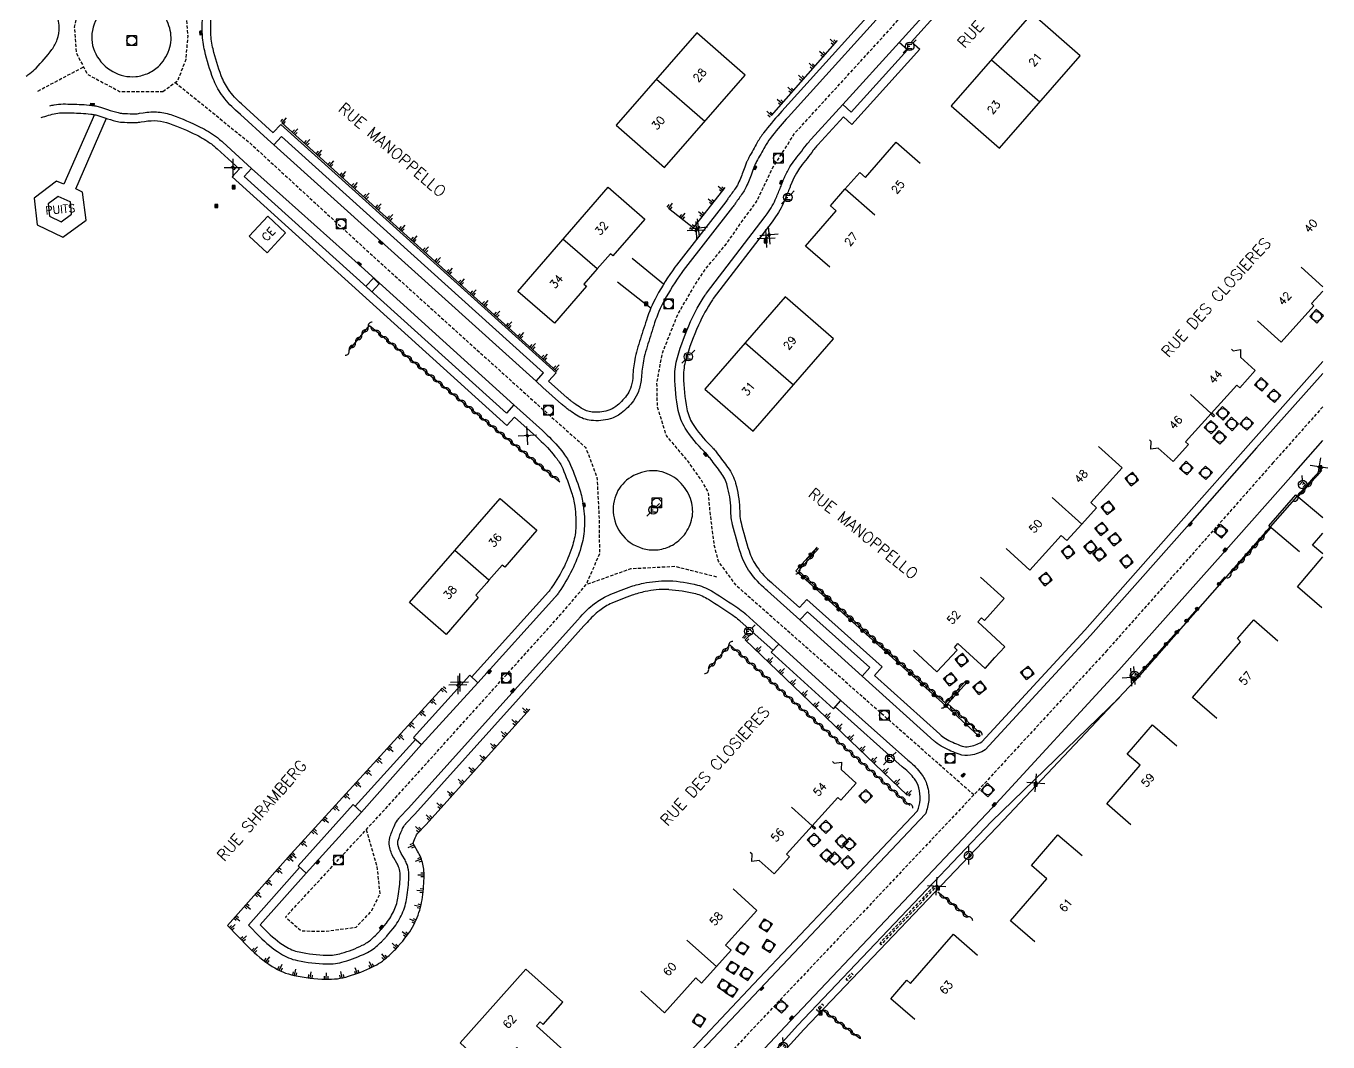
# Model space of a CAD drawing. Header units: millimetres. Extents: x 153000 to 154001, y 120000 to 121000.
# Drawn here: x 153797.5 to 154000.8, y 120152.9 to 120311.5 of the extents above; entities that cross this region are included whole.
import ezdxf
from ezdxf.enums import TextEntityAlignment as Align

# ---------------------------------------------------------------- set-up
doc = ezdxf.new("R2010")
doc.units = ezdxf.units.MM
doc.linetypes.add('DASHED', pattern=[0.75, 0.5, -0.25])
doc.layers.get('0').update_dxf_attribs({"linetype": 'CONTINUOUS'})
for name, color, linetype in [('W0001', 6, 'DASHED'), ('W0008', 7, 'CONTINUOUS'), ('W0017', 7, 'CONTINUOUS'), ('W0100', 7, 'CONTINUOUS'), ('W0112', 1, 'DASHED'), ('W0211', 2, 'CONTINUOUS'), ('W0310', 3, 'CONTINUOUS'), ('W0322', 7, 'CONTINUOUS'), ('W0330', 7, 'CONTINUOUS'), ('W0334', 7, 'CONTINUOUS'), ('W0400', 7, 'CONTINUOUS'), ('W0420', 7, 'CONTINUOUS'), ('W0471', 7, 'CONTINUOUS'), ('W0984', 7, 'CONTINUOUS'), ('W0989', 7, 'CONTINUOUS'), ('W0991', 7, 'CONTINUOUS'), ('W1102', 7, 'CONTINUOUS')]:
    doc.layers.add(name, color=color, linetype=linetype)
doc.styles.get("Standard").update_dxf_attribs({"font": 'romans.shx', "width": 0.85})

# ---------------------------------------------------------------- blocks, each defined once
blk = doc.blocks.new('T420')
for p, q in [((0.75, 0.75), (-0.75, 0.75)), ((-0.75, 0.75), (-0.75, -0.75)), ((0.75, 0.75), (0.75, -0.75)), ((0.75, -0.75), (-0.75, -0.75))]:
    blk.add_line(p, q)
blk.add_ellipse((0, 0), major_axis=(-0.53, 0.53), ratio=1, start_param=3.926991, end_param=10.210176)
blk = doc.blocks.new('t330o')
at = {"color": 0, "linetype": 'Continuous'}
for p, q in [((0.25, -0.25), (-0.25, 0.25)), ((-0.25, -0.25), (0.25, 0.25)), ((-0.25, 0.25), (-0.25, -0.25)), ((0.25, 0.25), (-0.25, 0.25)), ((0.25, -0.25), (0.25, 0.25)), ((-0.25, -0.25), (0.25, -0.25)), ((-0.25, -0.25), (-0.25, -0.25))]:
    blk.add_line(p, q, dxfattribs=at)
blk = doc.blocks.new('T400')
for p, q in [((-0.15, 0.3), (0.15, 0.3)), ((-0.15, -0.25), (-0.15, 0.3)), ((-0.15, 0.15), (0.15, 0.15)), ((-0.15, 0), (0.15, 0)), ((0.15, 0.3), (0.15, -0.25)), ((-0.15, -0.15), (0.15, -0.15)), ((-0.15, -0.25), (-0.15, -0.3)), ((-0.15, -0.3), (0.15, -0.3)), ((0.15, -0.3), (0.15, -0.25))]:
    blk.add_line(p, q)
blk = doc.blocks.new('t991o')
at = {"color": 0, "linetype": 'Continuous'}
for p, q in [((-1, 1), (1, -1)), ((-1, -1), (1, 1))]:
    blk.add_line(p, q, dxfattribs=at)
blk = doc.blocks.new('t211o')
at = {"color": 0, "linetype": 'Continuous'}
for p, q in [((-0.29, 0.5), (-0.29, 0)), ((0, 1), (0, 0)), ((0.29, 0.5), (0.29, 0))]:
    blk.add_line(p, q, dxfattribs=at)
blk = doc.blocks.new('t310o')
at = {"color": 0, "linetype": 'Continuous'}
for centre, start, end in [((-0.5, 0.38), 216.8699, 323.1304), ((0.5, -0.37), 36.8699, 143.1303)]:
    blk.add_arc(centre, 0.625, start, end, dxfattribs=at)
blk = doc.blocks.new('t322o')
at = {"color": 0, "linetype": 'Continuous'}
for radius in [0.25, 0.15]:
    blk.add_circle((0, 0), radius, dxfattribs=at)
blk = doc.blocks.new('T471')
for p, q in [((-0.333334, 0.333334), (-0.333334, -0.333334)), ((-0.333334, 0.333334), (0.333334, 0.333334)), ((-0.333334, 0), (0, 0)), ((0.500001, 0.500001), (1.000002, 1.000002)), ((-0.500001, -0.500001), (-1.000002, -1.000002)), ((-0.333334, -0.333334), (0.333334, -0.333334))]:
    blk.add_line(p, q)
blk.add_ellipse((0, 0), major_axis=(0.471405, 0.471405), ratio=1, start_param=5.4977871438, end_param=11.780972451)

msp = doc.modelspace()

# ---------------------------------------------------------------- linework, layer by layer
at = {"layer": 'W0001', "flags": 128}
for points in [[(153945.5, 120191.42), (153908.5, 120224), (153905.61, 120227.9), (153904.96, 120230.42), (153904.3, 120235.72), (153904.06, 120238.65), (153902.9, 120240.64), (153900.92, 120243.44), (153897.48, 120247.54), (153896.08, 120252.05), (153896.01, 120255.77), (153896.82, 120260.25), (153898, 120263.32), (153899.34, 120266.6), (153901.97, 120271.09), (153903.65, 120273.6), (153906.87, 120277.49), (153909.57, 120281.36), (153911.52, 120283.97), (153912.59, 120286.22), (153914.06, 120289.27), (153915.81, 120292.02), (153917.57, 120294.77), (153922.04, 120299.66), (153931.04, 120309.49), (153951.24, 120331.97), (153964.44, 120346.05), (153969.09, 120351.31), (153971.37, 120354.08), (153972.17, 120355.83), (153972.64, 120357.4), (153974.5, 120362.07), (153975.62, 120364.39), (153976.79, 120365.95), (153988.43, 120378.9), (153996.53, 120387.67), (154000, 120390.9)], [(153799.31, 120301.33), (153806.44, 120305.09)], [(153820.76, 120302.68), (153832.27, 120293.35), (153850.99, 120276.16), (153876.28, 120253.34), (153884.87, 120245.67), (153886.63, 120241.02), (153886.95, 120235.01), (153887.03, 120229.08), (153884.94, 120224.27)], [(153850.58, 120185.99), (153852.24, 120180.33), (153852.72, 120176), (153851.44, 120173.36), (153848.95, 120170.71), (153844.22, 120170.07), (153840.45, 120170.15), (153837.96, 120172.32), (153854.35, 120190.07), (153881.01, 120219.63), (153884.94, 120224.27), (153891.94, 120226.76), (153898.83, 120227.13), (153905.38, 120225.47)]]:
    msp.add_lwpolyline(points, dxfattribs=at)
msp.add_lwpolyline([(153818.83, 120301.27), (153821.19, 120302.99), (153822.45, 120306.29), (153822.76, 120309.9), (153822.45, 120313.67), (153820.88, 120316.5), (153817.89, 120317.75), (153813.02, 120318.22), (153808.93, 120317.6), (153805.79, 120314.77), (153805, 120311.32), (153805.31, 120307.24), (153807.04, 120303.94), (153812.07, 120301.27)], close=True, dxfattribs=at)
at = {"layer": 'W0001'}
msp.add_lwpolyline([(154000, 120252.01), (153992.28, 120243.33), (153981.42, 120231.03), (153966.32, 120214), (153946.01, 120191.96), (153914.53, 120158.65), (153901.94, 120145.31), (153890.16, 120131.2), (153885.17, 120124.29), (153877.92, 120112.9), (153864.6, 120091.94), (153862.08, 120088.19)], dxfattribs=at)
at = {"layer": 'W0008', "flags": 128}
for points in [[(153918.35, 120218.75), (153919.51, 120220.03), (153929.25, 120211.31), (153928.06, 120209.99), (153918.35, 120218.75), (153913.28, 120223.31), (153913.03, 120223.52, -0.067592), (153910.55, 120226.2, -0.076079), (153909.1, 120229.12, -0.014807), (153907.82, 120233.59, -0.044706), (153907.58, 120235.12, -0.016099), (153907.57, 120235.3, 0.008698), (153907.57, 120235.63), (153907.55, 120236.13, 0.057379), (153906.99, 120239.72, 0.0933), (153906, 120241.74, 0.002416), (153904.41, 120243.84, 0.008574), (153903.95, 120244.42, 0.002873), (153903.71, 120244.71), (153903.4, 120245.02, -0.059336), (153900.43, 120248.69, -0.094388), (153899.34, 120251.47, -0.042302), (153898.8, 120256.77, -0.075732), (153899.2, 120259.74, -0.03349), (153901.26, 120265.33, -0.042307), (153903.54, 120269.46, -0.003121), (153903.69, 120269.68, -0.012713), (153903.73, 120269.74), (153912.89, 120281.74), (153913.21, 120282.17, 0.029098), (153914.02, 120283.41, 0.031759), (153914.63, 120284.63, 0.001658), (153915.32, 120286.3, 0.00739), (153915.47, 120286.68, 0.020635), (153915.53, 120286.87, -0.024949), (153915.59, 120287.03), (153915.74, 120287.42), (153915.82, 120287.6, -0.028404), (153916.6, 120289.17, -0.034781), (153917.39, 120290.37, -0.002458), (153919.36, 120292.91, -0.009055), (153919.91, 120293.58, -0.004782), (153920.01, 120293.7, -0.004451), (153920.12, 120293.83), (153925.04, 120299.23), (153933.82, 120308.91), (153944.5, 120320.73)], [(153797.46, 120303.63, -0.009644), (153798.06, 120304.06, 0.03098), (153799.02, 120304.91, 0.035743), (153801.5, 120307.81, 0.076959), (153802.33, 120309.38, 0.090183), (153802.62, 120311.3, 0.071597), (153802.2, 120313.71, 0.029721), (153801.41, 120315.72, 0.033422), (153800.9, 120316.68, 0.007009)], [(153934.7, 120317.41), (153916.5, 120297.27), (153916.21, 120296.94, 0.015795), (153913.73, 120293.95, 0.038542), (153912.85, 120292.63, 0.00117), (153911.57, 120290.31, 0.00872), (153911.41, 120290, 0.005198), (153911.31, 120289.8, 0.018426), (153911.28, 120289.75), (153910.98, 120288.96), (153910.81, 120288.48, -0.018522), (153909.95, 120286.35, -0.047673), (153909.51, 120285.57, -0.000745), (153908.42, 120284.02, -0.002573), (153908.1, 120283.57, -0.00258), (153907.9, 120283.29, -0.007107), (153907.83, 120283.19), (153900.12, 120273.3), (153899.91, 120273, 0.03281), (153897.15, 120268.62, 0.04499), (153895.65, 120265.14, 0.003932), (153894.6, 120261.83, 0.007858), (153894.11, 120260.17, 0.030002), (153893.83, 120258.85, 0.021776), (153893.55, 120256.36)], [(153818.34, 120305.39, 0.126639), (153819.92, 120308.18, 0.136216), (153819.9, 120311.16, 0.111636), (153818.46, 120313.8, 0.115658), (153816.1, 120315.47, 0.149082), (153812.91, 120315.77, 0.132392), (153809.71, 120314.15, 0.163537), (153807.82, 120310.8, 0.168906), (153808.35, 120307.11, 0.146461), (153811.01, 120304.36, 0.151957), (153814.62, 120303.59, 0.087618), (153816.6, 120304.14, 0.08452), (153818.34, 120305.35)], [(153893.55, 120256.36, -0.061566), (153893.11, 120254.42, -0.074726), (153892.34, 120252.98, -0.066943), (153890.41, 120251.02, -0.095985), (153888.69, 120250.14, -0.097125), (153885.74, 120249.89, -0.118742), (153883.45, 120250.71, -0.005724), (153882.39, 120251.42, -0.011472), (153881.88, 120251.8, -0.012811), (153881.63, 120252, -0.005933), (153881.11, 120252.45), (153878.2, 120255.02), (153877.12, 120256), (153878.26, 120257.31), (153837.34, 120294.21), (153836.15, 120292.91), (153835.17, 120293.82), (153830.96, 120297.64), (153830.2, 120298.32, -0.055128), (153828, 120300.79, -0.065475), (153826.69, 120303.24, -0.02994), (153825.36, 120307.58, -0.049354), (153824.98, 120310.3, -0.04938), (153825.23, 120314.6, -0.070716)], [(153801.16, 120299.03, -0.024344), (153801.84, 120299.16, -0.054418), (153803.27, 120299.31, -0.010223), (153806.11, 120299.23, -0.017897), (153807.72, 120299.09, -0.024492), (153808.54, 120298.95, -0.027448), (153809.25, 120298.76), (153810.2, 120298.43, 0.019516), (153811.84, 120297.95, 0.04806), (153812.53, 120297.84, 0.007154), (153814.12, 120297.77, 0.020007), (153814.69, 120297.78, 0.02189), (153814.81, 120297.79, 0.007198), (153815.2, 120297.85), (153815.75, 120297.94, -0.063507), (153818.11, 120298.04, -0.065995), (153820.33, 120297.55, -0.026728), (153824.67, 120295.7, -0.042356), (153827.22, 120294.16, -0.019753), (153827.52, 120293.93, -0.008111), (153828.21, 120293.32), (153832.7, 120289.25)], [(153873.65, 120252.33), (153872.49, 120251.03), (153831.55, 120287.97), (153832.7, 120289.25), (153849.8, 120273.93), (153873.65, 120252.33), (153874.66, 120251.42), (153878.12, 120248.32), (153878.87, 120247.59, -0.03553), (153881.43, 120244.76, -0.063722), (153882.51, 120242.93, -0.024828), (153883.96, 120239.05, -0.042269), (153884.5, 120236.68, -0.048609), (153884.66, 120232.95, -0.061609), (153884.14, 120230.05, -0.039372), (153882.75, 120226.56, -0.036486), (153880.7, 120223.07, -0.012602), (153880.31, 120222.55, -0.019776), (153880.05, 120222.23), (153868.05, 120208.92), (153866.76, 120210.11), (153857.96, 120200.39), (153859.25, 120199.28), (153849.86, 120188.74), (153848.54, 120189.92), (153839.97, 120180.35), (153841.2, 120179.19), (153849.86, 120188.74)], [(153900.06, 120231.77, 0.112491), (153901.4, 120234.31, 0.12225), (153901.45, 120236.96, 0.117728), (153900.07, 120239.74, 0.118801), (153897.6, 120241.58, 0.142322), (153894.42, 120241.97, 0.131674), (153891.27, 120240.55, 0.151054), (153889.43, 120237.76, 0.14223), (153889.42, 120234.23, 0.171329), (153891.84, 120230.83, 0.170471), (153895.89, 120229.69, 0.100688), (153898.14, 120230.3, 0.096909), (153900.07, 120231.78)], [(153841.2, 120179.19), (153834.04, 120171.14), (153834.9, 120170.27, 0.055545), (153837.93, 120167.8, 0.091877), (153840.12, 120166.9, 0.043938), (153844.42, 120166.38, 0.081113), (153846.75, 120166.69, 0.037972), (153849.98, 120167.94, 0.076155), (153851.41, 120168.91, 0.004034), (153852.23, 120169.68, 0.009849), (153852.55, 120170.01, 0.010334), (153852.69, 120170.15, 0.006353), (153852.9, 120170.4), (153853.4, 120171), (153853.74, 120171.41, 0.065262), (153854.96, 120173.42, 0.067346), (153855.6, 120175.61, 0.026126), (153855.9, 120178.62, 0.066394), (153855.79, 120179.8, 0.044722), (153855.66, 120180.21, 0.031166), (153855.39, 120180.76), (153854.89, 120181.62, -0.083606), (153854.22, 120183.43, -0.122838), (153854.29, 120184.75, -0.02785), (153854.94, 120186.51, -0.048543), (153855.47, 120187.46, -0.016147), (153855.66, 120187.72, -0.021926), (153855.81, 120187.9), (153857.19, 120189.36), (153873.36, 120207.31), (153883.6, 120218.69), (153884.08, 120219.25, -0.050782), (153886.24, 120221.3, -0.060124), (153888.4, 120222.58, -0.02108), (153891.67, 120223.87, -0.032371), (153893.89, 120224.48, -0.052342), (153897.67, 120224.86, -0.00568), (153897.95, 120224.86, -0.00568)], [(153897.95, 120224.87, -0.047215), (153902.35, 120224.19, -0.079136), (153904.79, 120223.13, -0.007832), (153908.64, 120220.61, -0.026923), (153909.71, 120219.8, -0.003119), (153909.81, 120219.71, -0.004235), (153909.89, 120219.65), (153915.07, 120214.98), (153924.74, 120206.19), (153935.18, 120196.85), (153935.39, 120196.68, -0.066768), (153937.3, 120194.72, -0.090253), (153938.21, 120192.91, -0.089653), (153938.45, 120190.54, -0.089112), (153937.94, 120188.48)], [(153947.27, 120198.46, -0.090457), (153944.99, 120197.62, -0.135801), (153943.2, 120197.77, -0.030834), (153940.71, 120198.86, -0.058128), (153939.51, 120199.67, -0.009726), (153939.45, 120199.73, 0.003406), (153939.28, 120199.89), (153928.06, 120209.99)]]:
    msp.add_lwpolyline(points, format="xyb", dxfattribs=at)
for points in [[(153925.04, 120299.23), (153926.36, 120298.03), (153935.12, 120307.76), (153933.82, 120308.91)], [(153877.12, 120256), (153852.91, 120277.83), (153836.15, 120292.91)], [(153915.07, 120214.98), (153913.87, 120213.69), (153923.57, 120204.85), (153924.74, 120206.19)], [(153868.05, 120208.92), (153859.25, 120199.28)]]:
    msp.add_lwpolyline(points, dxfattribs=at)
at = {"layer": 'W0008'}
for points in [[(154000, 120257.24), (153989.68, 120245.64), (153978.82, 120233.33), (153963.74, 120216.33), (153947.27, 120198.46)], [(153937.94, 120188.48), (153912.01, 120161.04), (153899.34, 120147.61), (153887.42, 120133.33), (153882.29, 120126.24), (153874.99, 120114.76), (153861.69, 120093.84), (153860.28, 120091.74)]]:
    msp.add_lwpolyline(points, dxfattribs=at)
msp.add_lwpolyline([(153913.25, 120077.29), (153900.56, 120087.99), (153889.58, 120097.36, -0.260658), (153883.4, 120110.95, -0.129809), (153893.24, 120129.44), (153904.76, 120143.25), (153916.87, 120156.15), (153948.44, 120189.47), (153968.17, 120210.88), (153984.45, 120229.17), (153995.42, 120241.58), (154000, 120246.74)], format="xyb", dxfattribs=at)
at = {"layer": 'W0017', "flags": 128}
for points in [[(153836.07, 120294.81), (153831.86, 120298.64), (153831.09, 120299.32, -0.055128), (153829.09, 120301.57, -0.065475), (153827.95, 120303.72, -0.02994), (153826.67, 120307.89, -0.049354), (153826.32, 120310.36, -0.04938), (153826.55, 120314.4, -0.070716), (153827.33, 120316.92, -0.024588), (153828.82, 120319.72, -0.027422), (153830.39, 120322.05, -0.012121), (153830.66, 120322.39, -0.011286), (153830.97, 120322.75), (153834.1, 120326.17)], [(153933.7, 120318.31), (153915.49, 120298.17), (153915.19, 120297.84, 0.015795), (153912.66, 120294.79, 0.038542), (153911.67, 120293.28, 0.00117), (153910.38, 120290.97, 0.00872), (153910.2, 120290.61, 0.005198), (153910.09, 120290.39, 0.018426), (153910.02, 120290.24), (153909.71, 120289.43), (153909.53, 120288.94, -0.018522), (153908.71, 120286.9, -0.047673), (153908.4, 120286.34, -0.000745), (153907.31, 120284.8, -0.002573), (153907, 120284.36, -0.00258), (153906.81, 120284.1, -0.007107), (153906.76, 120284.03), (153899.04, 120274.12), (153898.81, 120273.8, 0.03281), (153895.95, 120269.26, 0.04499), (153894.36, 120265.57, 0.003932), (153893.3, 120262.24, 0.007858), (153892.8, 120260.53, 0.030002), (153892.49, 120259.05, 0.030906), (153892.22, 120256.49)], [(153944.63, 120318.84), (153935.75, 120309.02), (153937.06, 120307.87), (153926.45, 120296.1), (153925.13, 120297.31), (153921.13, 120292.91, 0.004451), (153921.04, 120292.8, 0.004782), (153920.95, 120292.71, 0.009055), (153920.43, 120292.07, 0.002458), (153918.47, 120289.54, 0.034781), (153917.78, 120288.5, 0.028404), (153917.07, 120287.06), (153917, 120286.91), (153916.84, 120286.5, -0.020635), (153916.74, 120286.2, -0.00739), (153916.58, 120285.78, -0.001658), (153915.88, 120284.1, -0.031759), (153915.2, 120282.73, -0.029098), (153914.3, 120281.36), (153913.98, 120280.92), (153904.81, 120268.91, 0.003099), (153904.67, 120268.71, 0.042307), (153902.5, 120264.77, 0.03349), (153900.5, 120259.35, 0.075732), (153900.16, 120256.8, 0.042302), (153900.67, 120251.72, 0.094388), (153901.58, 120249.42, 0.059336), (153904.35, 120245.99), (153904.63, 120245.72, -0.025534), (153904.75, 120245.59, -0.002873), (153905.01, 120245.28, -0.008574), (153905.49, 120244.66, -0.002416), (153907.09, 120242.55, -0.0933), (153908.3, 120240.08, -0.057379), (153908.91, 120236.19), (153908.93, 120235.69, -0.008698), (153908.93, 120235.3, 0.016099), (153908.94, 120235.21, 0.044706), (153909.14, 120233.93, 0.014807), (153910.4, 120229.53, 0.076079), (153911.66, 120226.98, 0.067592), (153913.89, 120224.57), (153914.17, 120224.34), (153918.25, 120220.67), (153919.41, 120221.95), (153931.18, 120211.41), (153929.98, 120210.09), (153940.19, 120200.9, -0.003406), (153940.38, 120200.72, 0.058128), (153941.34, 120200.07, 0.030834), (153943.67, 120199.05, 0.135801), (153944.73, 120198.96, 0.086628), (153946.73, 120199.69)], [(153799.83, 120297.19, -0.030421), (153802.13, 120297.83, -0.054418), (153803.26, 120297.94, -0.010223), (153806.04, 120297.86, -0.017897), (153807.56, 120297.74, -0.024492), (153808.24, 120297.62, -0.027448), (153808.81, 120297.46), (153809.76, 120297.14, 0.019516), (153811.5, 120296.62, 0.04806), (153812.45, 120296.47, 0.007154), (153814.08, 120296.4, 0.020007), (153814.76, 120296.41, 0.02189), (153815, 120296.44, 0.007198), (153815.43, 120296.5), (153815.97, 120296.59, -0.063507), (153817.99, 120296.68, -0.065995), (153819.87, 120296.26, -0.026728), (153824.07, 120294.47, -0.042356), (153826.42, 120293.06, -0.019753), (153826.63, 120292.89, -0.008111), (153827.29, 120292.31), (153830.75, 120289.17)], [(153892.22, 120256.49, -0.061566), (153891.86, 120254.87, -0.074726), (153891.27, 120253.78, -0.066943), (153889.59, 120252.07, -0.095985), (153888.32, 120251.42, -0.097125), (153885.88, 120251.21, -0.118742), (153884.18, 120251.83, -0.005724), (153883.15, 120252.52, -0.011472), (153882.69, 120252.85, -0.012811), (153882.49, 120253.01, -0.005933), (153881.99, 120253.44), (153879.08, 120256.02)], [(153873.76, 120250.42), (153877.21, 120247.33), (153877.94, 120246.62, -0.03553), (153880.36, 120243.93, -0.063722), (153881.28, 120242.39, -0.024828), (153882.68, 120238.65, -0.042269), (153883.17, 120236.49, -0.048609), (153883.32, 120233.03, -0.061609), (153882.85, 120230.45, -0.039372), (153881.54, 120227.16, -0.036486), (153879.59, 120223.84, -0.012602), (153879.25, 120223.37, -0.019776), (153879.05, 120223.13), (153867.05, 120209.82)], [(153897.87, 120223.51, 0.004719), (153897.66, 120223.52, 0.052342), (153894.16, 120223.17, 0.032371), (153892.11, 120222.6, 0.02108), (153888.94, 120221.35, 0.060124), (153887.06, 120220.23, 0.050782), (153885.1, 120218.37), (153884.61, 120217.8), (153874.36, 120206.42)], [(153897.87, 120223.5, -0.047215), (153902.01, 120222.85, -0.079136), (153904.06, 120221.97, -0.007832), (153907.87, 120219.47, -0.026923), (153908.82, 120218.75, -0.003119), (153908.91, 120218.68, -0.004235), (153908.97, 120218.63), (153914.16, 120213.95)], [(153840.19, 120180.1), (153832.18, 120171.1), (153833.93, 120169.32, 0.055545), (153837.19, 120166.66, 0.091877), (153839.85, 120165.57, 0.043938), (153844.38, 120165.03, 0.081113), (153847.14, 120165.39, 0.037972), (153850.56, 120166.71, 0.076155), (153852.34, 120167.92, 0.004034), (153853.17, 120168.7, 0.009849), (153853.53, 120169.07, 0.010334), (153853.7, 120169.25, 0.006353), (153853.94, 120169.52), (153854.45, 120170.13), (153854.79, 120170.56, 0.065262), (153856.2, 120172.87, 0.067346), (153856.95, 120175.41, 0.026126), (153857.25, 120178.55, 0.066394), (153857.12, 120180.1, 0.044722), (153856.91, 120180.74, 0.031166), (153856.56, 120181.44), (153856.07, 120182.3, -0.083606), (153855.55, 120183.68, -0.122838), (153855.59, 120184.35, -0.02785), (153856.19, 120185.97, -0.048543), (153856.59, 120186.69, -0.016147), (153856.72, 120186.87, -0.021926), (153856.8, 120186.96), (153858.19, 120188.44), (153874.37, 120206.41)], [(153936.68, 120188.94, 0.086981), (153937.1, 120190.64, 0.089653), (153936.91, 120192.53, 0.090253), (153936.22, 120193.92, 0.066768), (153934.56, 120195.61), (153934.31, 120195.81), (153923.84, 120205.18)]]:
    msp.add_lwpolyline(points, format="xyb", dxfattribs=at)
for points in [[(153808.15, 120297.64), (153803.34, 120286.78), (153802.21, 120287.27), (153798.72, 120284.58), (153799.2, 120280.41), (153803.22, 120278.49), (153806.85, 120281.17), (153806.27, 120285.54), (153805.21, 120286.04), (153810, 120297.11)], [(153879.09, 120256.02), (153880.26, 120257.32), (153837.28, 120296.11), (153836.06, 120294.83)], [(153830.82, 120289.17), (153829.63, 120287.91), (153872.57, 120249.09), (153873.75, 120250.43)], [(153897.05, 120271.16), (153892.14, 120275.18)], [(153895.08, 120267.37), (153893.77, 120268.39), (153889.83, 120271.46)], [(153996.37, 120229.39), (153991.56, 120233.44), (153995.82, 120238.3), (154000, 120234.74)], [(153858.32, 120200.11), (153848.85, 120189.66)]]:
    msp.add_lwpolyline(points, dxfattribs=at)
msp.add_lwpolyline([(153851.71, 120272.1), (153852.63, 120271.23), (153851.48, 120270), (153850.55, 120270.87)], close=True, dxfattribs=at)
at = {"layer": 'W0100'}
for points in [[(153962.12, 120306.83), (153954.59, 120313.41), (153941.99, 120299), (153949.52, 120292.42)], [(153909.78, 120303.82), (153902.25, 120310.4), (153889.65, 120295.99), (153897.18, 120289.41)], [(153888.4, 120286.33), (153894.13, 120281.33), (153889.11, 120275.59), (153888.73, 120275.92), (153886.65, 120273.54), (153886.31, 120273.15), (153884.6, 120271.19), (153884.98, 120270.85), (153879.98, 120265.09), (153874.26, 120270.05)], [(153923.58, 120262.63), (153916.04, 120269.2), (153909.78, 120262.01), (153903.49, 120254.78), (153911.03, 120248.22), (153917.32, 120255.44)], [(153871.52, 120237.73), (153877.25, 120232.74), (153872.23, 120226.99), (153871.85, 120227.32), (153869.77, 120224.94), (153869.43, 120224.55), (153867.72, 120222.59), (153868.1, 120222.25), (153863.1, 120216.49), (153857.38, 120221.46)], [(153865.26, 120152.71), (153870.84, 120147.55), (153873.98, 120150.94), (153873.54, 120151.34), (153874.11, 120151.96), (153878.35, 120148.11), (153879.9, 120149.82), (153881.45, 120151.52), (153877.21, 120155.38), (153877.78, 120156), (153878.22, 120155.6), (153881.3, 120159.05), (153875.53, 120164.21)]]:
    msp.add_lwpolyline(points, close=True, dxfattribs=at)
for points in [[(153922.99, 120273.84), (153919.22, 120277.13), (153924.02, 120282.63), (153923.13, 120283.41), (153925.38, 120286), (153927.68, 120288.61), (153928.56, 120287.83), (153933.36, 120293.34), (153937.13, 120290.05)], [(154000, 120270.06), (153998.25, 120268.13), (153998.63, 120267.78), (153993.52, 120262.12), (153989.8, 120265.46)], [(153985.76, 120261.03), (153986.03, 120260.78), (153987.18, 120260.95), (153987.14, 120259.78), (153989.47, 120257.67), (153987.06, 120255), (153986.6, 120255.41), (153978.59, 120246.56), (153979.04, 120246.16), (153976.63, 120243.49), (153974.3, 120245.59), (153973.15, 120245.43), (153973.19, 120246.6), (153972.93, 120246.84)], [(153964.96, 120245.84), (153968.67, 120242.49), (153963.77, 120237.07), (153964.66, 120236.27), (153962.36, 120233.72), (153960.02, 120231.16), (153959.14, 120231.95), (153954.25, 120226.53), (153950.54, 120229.88)], [(153936.09, 120214.05), (153939.74, 120210.64), (153942.9, 120214.02), (153942.46, 120214.42), (153943.03, 120215.04), (153947.25, 120211.17), (153948.81, 120212.87), (153950.37, 120214.56), (153946.15, 120218.44), (153946.72, 120219.06), (153947.15, 120218.66), (153950.25, 120222.09), (153946.54, 120225.44)], [(153923.43, 120196.62), (153923.69, 120196.38), (153924.85, 120196.54), (153924.8, 120195.37), (153927.13, 120193.27), (153924.73, 120190.59), (153924.27, 120191.01), (153916.26, 120182.15), (153916.7, 120181.75), (153914.3, 120179.08), (153911.97, 120181.19), (153910.81, 120181.02), (153910.86, 120182.19), (153910.59, 120182.43)], [(153907.92, 120176.74), (153911.63, 120173.38), (153906.73, 120167.97), (153907.61, 120167.17), (153902.98, 120162.05), (153902.1, 120162.85), (153897.19, 120157.42), (153893.48, 120160.77)]]:
    msp.add_lwpolyline(points, dxfattribs=at)
at = {"layer": 'W0100', "flags": 128}
for points in [[(153830.12, 120289.26), (153829.9, 120289.04), (153829.52, 120289.42), (153829.74, 120289.64)], [(153835.22, 120281.77), (153838.01, 120279.18), (153835.13, 120276.06), (153832.33, 120278.64)], [(153902.19, 120279.79), (153902.36, 120279.63), (153902.08, 120279.33), (153901.91, 120279.48)], [(153902.72, 120280.06), (153902.53, 120280.21), (153902.26, 120279.87), (153902.44, 120279.72)], [(153913.11, 120278.54), (153913.28, 120278.39), (153912.99, 120278.07), (153912.82, 120278.23)], [(153913.56, 120279.08), (153913.74, 120278.93), (153913.46, 120278.59), (153913.27, 120278.75)], [(153875.98, 120247.49), (153875.81, 120247.3), (153875.54, 120247.54), (153875.71, 120247.73)], [(153999.32, 120242.5), (153999.24, 120242.6), (153999.53, 120242.81), (153999.6, 120242.71)], [(153864.85, 120208.4), (153864.72, 120208.53), (153864.95, 120208.75), (153865.07, 120208.63)], [(153865.14, 120208.76), (153864.96, 120208.94), (153865.23, 120209.21), (153865.41, 120209.04)], [(153969.92, 120209.76), (153970.1, 120209.61), (153970.3, 120209.83), (153970.12, 120209.98)], [(153955.39, 120193.34), (153955.25, 120193.5), (153954.97, 120193.26), (153955.11, 120193.1)], [(153939.88, 120177.21), (153939.74, 120177.37), (153939.52, 120177.17), (153939.66, 120177.01)]]:
    msp.add_lwpolyline(points, close=True, dxfattribs=at)
for points in [[(153804.37, 120284.03), (153802.5, 120284.87), (153800.92, 120283.69), (153801.14, 120281.8), (153802.95, 120280.92), (153804.58, 120282.1), (153804.38, 120284.06)], [(154000, 120229.07), (153998.41, 120230.42), (154000, 120232.31)], [(153999.86, 120220.66), (153996.04, 120223.89), (154000, 120228.58)], [(153983.46, 120203.37), (153979.67, 120206.64), (153987.16, 120215.32), (153986.69, 120215.84), (153989.23, 120218.75), (153993, 120215.47)], [(153970.05, 120186.74), (153966.27, 120190.01), (153971.49, 120196.05), (153969.47, 120197.8), (153973.4, 120202.36), (153977.19, 120199.1)], [(153955.03, 120168.49), (153951.24, 120171.76), (153956.92, 120178.33), (153954.5, 120180.41), (153958.63, 120185.21), (153962.42, 120181.95)], [(153936.3, 120156.34), (153932.52, 120159.61), (153935.02, 120162.5), (153935.63, 120161.99), (153942.31, 120169.69), (153946.08, 120166.42)]]:
    msp.add_lwpolyline(points, dxfattribs=at)
at = {"layer": 'W0112'}
for points in [[(153982.68, 120251.08), (153983.13, 120250.68), (153982.94, 120250.47), (153982.5, 120250.88)], [(153920.34, 120186.67), (153920.8, 120186.26), (153920.62, 120186.05), (153920.16, 120186.47)]]:
    msp.add_lwpolyline(points, dxfattribs=at)
at = {"layer": 'W0112', "flags": 128}
for points in [[(153930.81, 120168.25), (153931.03, 120168.03), (153939.46, 120176.9), (153939.23, 120177.11)], [(153925.79, 120162.46), (153925.55, 120162.69), (153926.38, 120163.6), (153926.62, 120163.38)], [(153920.91, 120157.87), (153921.13, 120157.65), (153922.01, 120158.55), (153921.78, 120158.77)]]:
    msp.add_lwpolyline(points, close=True, dxfattribs=at)
at = {"layer": 'W0211', "flags": 128}
for points in [[(153913.9, 120297.5), (153924.19, 120309.2)], [(153837.4, 120296.38), (153880.39, 120257.55)], [(153897.79, 120283.03), (153901.73, 120279.95), (153906.66, 120286.25)], [(153909.81, 120215.63), (153935.09, 120191.4)], [(153862.45, 120208.09), (153838.31, 120181.58)]]:
    msp.add_lwpolyline(points, dxfattribs=at)
at = {"layer": 'W0211'}
msp.add_lwpolyline([(153968.25, 120206.66), (153948.24, 120187.26), (153917.97, 120155.44), (153894.09, 120128.87), (153889.05, 120121.3)], dxfattribs=at)
at = {"layer": 'W0211', "flags": 128}
msp.add_lwpolyline([(153838.41, 120181.68), (153828.91, 120171.02), (153832.22, 120167.65, 0.055545), (153835.9, 120164.65, 0.091877), (153839.36, 120163.23, 0.043938), (153844.3, 120162.64, 0.081113), (153847.83, 120163.11, 0.037972), (153851.59, 120164.56, 0.076155), (153853.96, 120166.17, 0.004034), (153854.82, 120166.98, 0.009849), (153855.25, 120167.41, 0.010334), (153855.49, 120167.67, 0.006353), (153855.76, 120167.99), (153856.29, 120168.61), (153856.65, 120169.06, 0.065262), (153858.38, 120171.9, 0.067346), (153859.31, 120175.05, 0.026126), (153859.64, 120178.45, 0.066394), (153859.45, 120180.62, 0.044722), (153859.11, 120181.67, 0.031166), (153858.63, 120182.63), (153858.14, 120183.49, -0.055279), (153857.95, 120183.91, -0.022632), (153858.38, 120185.02, -0.048543), (153858.55, 120185.33, -0.008289), (153858.57, 120185.36), (153859.95, 120186.82), (153876.14, 120204.81)], format="xyb", dxfattribs=at)
at = {"layer": 'W0310', "flags": 128}
for points in [[(153847.93, 120260.85), (153851.1, 120264.71), (153880.85, 120240.3)], [(153996.17, 120238), (153999.88, 120242.06)], [(153985.7, 120226.08), (153991.91, 120233.11)], [(153944.25, 120209.24), (153941.1, 120205.74), (153918.1, 120226.42), (153921.25, 120229.92)], [(153904.08, 120211.13), (153907.41, 120214.86), (153935.5, 120189.77)], [(153946.47, 120201.05), (153941.42, 120205.66)], [(153944.56, 120172.38), (153939.88, 120176.25)], [(153922.02, 120157.75), (153927.69, 120153.43)]]:
    msp.add_lwpolyline(points, dxfattribs=at)
at = {"layer": 'W0322', "flags": 128}
for points in [[(153944.47, 120209.04), (153941.12, 120205.32), (153917.69, 120226.4), (153921.03, 120230.12)], [(153983.8, 120224.35), (153984.75, 120225.45)], [(153978.73, 120218.61), (153980.5, 120220.6)], [(153970.52, 120209.4), (153977.59, 120217.28)], [(153946.17, 120200.72), (153941.12, 120205.32)]]:
    msp.add_lwpolyline(points, dxfattribs=at)
at = {"layer": 'W0330'}
msp.add_lwpolyline([(154000, 120242.56), (153997.81, 120240.14), (153970.67, 120209.23), (153950.14, 120187.46), (153918.94, 120154.82), (153894.84, 120128.28), (153888.73, 120118.6), (153885.75, 120111.53), (153902.09, 120098.74)], dxfattribs=at)
at = {"layer": 'W0334'}
for points in [[(154000, 120259.09), (153988.76, 120246.45), (153977.89, 120234.15), (153962.83, 120217.16), (153946.73, 120199.69)], [(153936.68, 120188.94), (153911.11, 120161.88), (153898.42, 120148.43), (153886.45, 120134.09), (153881.27, 120126.94), (153881.22, 120126.86)]]:
    msp.add_lwpolyline(points, dxfattribs=at)
at = {"layer": 'W1102'}
for p, q in [((154000, 120270.76), (153996.64, 120273.8)), ((153982.6, 120250.99), (153979.34, 120253.93)), ((153957.75, 120237.86), (153962.35, 120233.71)), ((153917.01, 120189.53), (153920.26, 120186.58)), ((153905.29, 120164.61), (153900.7, 120168.76))]:
    msp.add_line(p, q, dxfattribs=at)
at = {"layer": 'W1102', "flags": 128}
for points in [[(153948.29, 120306.2), (153955.82, 120299.62)], [(153895.95, 120303.2), (153903.48, 120296.62)], [(153909.78, 120262.01), (153917.32, 120255.44)]]:
    msp.add_lwpolyline(points, dxfattribs=at)
at = {"layer": 'W1102'}
for points in [[(153930.06, 120281.94), (153925.39, 120286.01)], [(153886.65, 120273.54), (153881.33, 120278.19)], [(153869.77, 120224.94), (153864.45, 120229.59)]]:
    msp.add_lwpolyline(points, dxfattribs=at)

# ---------------------------------------------------------------- block references
at = {"layer": 'W0211'}
for p, rotation in [((153923.81, 120308.76), 48.65969635726165), ((153922.16, 120306.89), 48.65969635726165), ((153918.85, 120303.13), 48.65969635726165), ((153920.51, 120305.01), 48.65969635726165), ((153917.2, 120301.25), 48.65969635726165), ((153915.55, 120299.38), 48.65969635726165), ((153913.9, 120297.5), 48.65969635726165), ((153837.4, 120296.38), 317.912643341607), ((153839.25, 120294.7), 317.912643341607), ((153841.11, 120293.03), 317.912643341607), ((153842.96, 120291.35), 317.912643341607), ((153844.82, 120289.67), 317.912643341607), ((153846.67, 120288), 317.912643341607), ((153848.53, 120286.32), 317.912643341607), ((153906.35, 120285.85), 51.9706296553918), ((153850.39, 120284.65), 317.912643341607), ((153852.24, 120282.97), 317.912643341607), ((153897.79, 120283.03), 321.9706296553919), ((153904.81, 120283.88), 51.9706296553918), ((153854.1, 120281.3), 317.912643341607), ((153899.76, 120281.49), 321.9706296553919), ((153903.27, 120281.91), 51.9706296553918), ((153855.95, 120279.62), 317.912643341607), ((153901.73, 120279.95), 51.9706296553918), ((153857.81, 120277.95), 317.912643341607), ((153859.66, 120276.27), 317.912643341607), ((153861.52, 120274.59), 317.912643341607), ((153863.37, 120272.92), 317.912643341607), ((153865.23, 120271.24), 317.912643341607), ((153867.08, 120269.57), 317.912643341607), ((153868.94, 120267.89), 317.912643341607), ((153870.79, 120266.22), 317.912643341607), ((153872.65, 120264.54), 317.912643341607), ((153874.5, 120262.86), 317.912643341607), ((153876.36, 120261.19), 317.912643341607), ((153878.21, 120259.51), 317.912643341607), ((153880.07, 120257.84), 317.912643341607), ((153909.81, 120215.63), 316.2151892435444), ((153911.61, 120213.9), 316.2151892435444), ((153913.42, 120212.17), 316.2151892435444), ((153915.22, 120210.44), 316.2151892435444), ((153917.02, 120208.71), 316.2151892435444), ((153860.77, 120206.24), 227.6748836195662), ((153862.45, 120208.09), 227.6748836195662), ((153918.83, 120206.98), 316.2151892435444), ((153859.09, 120204.39), 227.6748836195662), ((153875.75, 120204.37), 48.00228211032411), ((153920.63, 120205.25), 316.2151892435444), ((153922.44, 120203.52), 316.2151892435444), ((153857.4, 120202.54), 227.6748836195662), ((153874.07, 120202.51), 48.00228211032411), ((153924.24, 120201.79), 316.2151892435444), ((153855.72, 120200.69), 227.6748836195662), ((153872.4, 120200.65), 48.00228211032411), ((153926.05, 120200.06), 316.2151892435444), ((153854.04, 120198.84), 227.6748836195662), ((153870.73, 120198.79), 48.00228211032411), ((153927.85, 120198.33), 316.2151892435444), ((153852.35, 120197), 227.6748836195662), ((153869.06, 120196.94), 48.00228211032411), ((153929.66, 120196.6), 316.2151892435444), ((153850.67, 120195.15), 227.6748836195662), ((153867.38, 120195.08), 48.00228211032411), ((153931.46, 120194.87), 316.2151892435444), ((153848.99, 120193.3), 227.6748836195662), ((153864.04, 120191.36), 48.00228211032411), ((153865.71, 120193.22), 48.00228211032411), ((153933.27, 120193.14), 316.2151892435444), ((153935.07, 120191.41), 316.2151892435444), ((153847.3, 120191.45), 227.6748836195662), ((153862.37, 120189.5), 48.00228211032411), ((153845.62, 120189.6), 227.6748836195662), ((153860.69, 120187.65), 48.00228211032411), ((153842.25, 120185.91), 227.6748836195662), ((153843.94, 120187.75), 227.6748836195662), ((153859, 120185.81), 46.64844384197495), ((153840.57, 120184.06), 227.6748836195662), ((153838.89, 120182.21), 227.6748836195662), ((153858.06, 120183.63), 115.6072692451496), ((153836.74, 120179.82), 228.3302947892027), ((153838.41, 120181.68), 228.3302947892027), ((153859.21, 120181.42), 110.3379050331487), ((153835.08, 120177.95), 228.3302947892027), ((153859.64, 120178.96), 91.01312254441518), ((153833.42, 120176.08), 228.3302947892027), ((153859.49, 120176.47), 83.94498740180653), ((153831.76, 120174.21), 228.3302947892027), ((153859.1, 120174), 76.43630740860218), ((153830.09, 120172.35), 228.3302947892027), ((153858.27, 120171.65), 64.80198977599811), ((153829.42, 120170.5), 314.4567780927331), ((153856.99, 120169.5), 53.61287485953341), ((153831.17, 120168.72), 314.4567780927331), ((153832.94, 120166.95), 317.1293502366199), ((153855.4, 120167.58), 47.60214159370088), ((153834.87, 120165.36), 323.8240529982667), ((153853.6, 120165.85), 39.96707514114894), ((153836.99, 120164.04), 334.1461632161112), ((153839.34, 120163.23), 348.100456743195), ((153841.81, 120162.83), 353.1918970942946), ((153846.79, 120162.85), 11.21535009969398), ((153849.18, 120163.55), 19.86106449134501), ((153851.49, 120164.51), 25.25266089221437), ((153844.3, 120162.64), 358.2432936474781)]:
    msp.add_blockref('t211o', p, dxfattribs=dict(at, rotation=rotation))
at = {"layer": 'W0310'}
for p, rotation in [((153850.91, 120264.48), 50.63420102459947), ((153849.91, 120263.27), 50.63420102459947), ((153852.08, 120263.91), 320.634201024599), ((153853.29, 120262.92), 320.634201024599), ((153847.93, 120260.85), 50.63420102459947), ((153848.92, 120262.06), 50.63420102459947), ((153854.5, 120261.92), 320.634201024599), ((153855.71, 120260.93), 320.634201024599), ((153856.92, 120259.94), 320.634201024599), ((153858.13, 120258.94), 320.634201024599), ((153859.34, 120257.95), 320.634201024599), ((153860.55, 120256.96), 320.634201024599), ((153861.76, 120255.96), 320.634201024599), ((153862.97, 120254.97), 320.634201024599), ((153864.18, 120253.98), 320.634201024599), ((153865.39, 120252.98), 320.634201024599), ((153866.6, 120251.99), 320.634201024599), ((153867.81, 120251), 320.634201024599), ((153869.03, 120250), 320.634201024599), ((153870.24, 120249.01), 320.634201024599), ((153871.45, 120248.02), 320.634201024599), ((153872.66, 120247.02), 320.634201024599), ((153873.87, 120246.03), 320.634201024599), ((153875.08, 120245.04), 320.634201024599), ((153876.29, 120244.04), 320.634201024599), ((153877.5, 120243.05), 320.634201024599), ((153878.71, 120242.06), 320.634201024599), ((153879.92, 120241.06), 320.634201024599), ((153998.29, 120240.32), 47.55787415794988), ((153997.23, 120239.16), 47.55787415794988), ((153996.17, 120238), 47.55787415794988), ((153990.88, 120231.95), 48.53784879040776), ((153989.85, 120230.78), 48.53784879040776), ((153919.4, 120227.87), 48.02984141431187), ((153920.45, 120229.03), 48.02984141431187), ((153987.77, 120228.43), 48.53784879040776), ((153988.81, 120229.6), 48.53784879040776), ((153918.36, 120226.7), 48.02984141431187), ((153985.7, 120226.08), 48.53784879040776), ((153986.73, 120227.25), 48.53784879040776), ((153918.99, 120225.63), 138.0298414145642), ((153920.15, 120224.58), 138.0298414145642), ((153921.31, 120223.53), 138.0298414145642), ((153922.48, 120222.49), 138.0298414145642), ((153923.64, 120221.44), 138.0298414145642), ((153924.81, 120220.39), 138.0298414145642), ((153925.97, 120219.34), 138.0298414145642), ((153927.14, 120218.3), 138.0298414145642), ((153928.3, 120217.25), 138.0298414145642), ((153929.46, 120216.2), 138.0298414145642), ((153907.21, 120214.63), 48.22879331456625), ((153908.36, 120214.02), 318.2287933145664), ((153930.63, 120215.15), 138.0298414145642), ((153931.79, 120214.11), 138.0298414145642), ((153905.13, 120212.3), 48.22879331456625), ((153906.17, 120213.47), 48.22879331456625), ((153909.52, 120212.97), 318.2287933145664), ((153910.69, 120211.93), 318.2287933145664), ((153932.96, 120213.06), 138.0298414145642), ((153934.12, 120212.01), 138.0298414145642), ((153904.08, 120211.13), 48.22879331456625), ((153911.86, 120210.89), 318.2287933145664), ((153913.03, 120209.84), 318.2287933145664), ((153935.29, 120210.97), 138.0298414145642), ((153936.45, 120209.92), 138.0298414145642), ((153914.2, 120208.8), 318.2287933145664), ((153915.36, 120207.76), 318.2287933145664), ((153937.61, 120208.87), 138.0298414145642), ((153938.78, 120207.82), 138.0298414145642), ((153943.2, 120208.07), 228.0298414144303), ((153916.53, 120206.71), 318.2287933145664), ((153917.7, 120205.67), 318.2287933145664), ((153939.94, 120206.78), 138.0298414145642), ((153941.11, 120205.74), 228.0298414144303), ((153942.15, 120206.91), 228.0298414144303), ((153918.87, 120204.63), 318.2287933145664), ((153920.04, 120203.58), 318.2287933145664), ((153942.58, 120204.6), 137.6466207979056), ((153943.74, 120203.55), 137.6466207979056), ((153921.2, 120202.54), 318.2287933145664), ((153922.37, 120201.5), 318.2287933145664), ((153944.89, 120202.49), 137.6466207979056), ((153923.54, 120200.46), 318.2287933145664), ((153946.05, 120201.44), 137.6466207979056), ((153924.71, 120199.41), 318.2287933145664), ((153925.88, 120198.37), 318.2287933145664), ((153927.04, 120197.33), 318.2287933145664), ((153928.21, 120196.28), 318.2287933145664), ((153929.38, 120195.24), 318.2287933145664), ((153930.55, 120194.2), 318.2287933145664), ((153931.72, 120193.15), 318.2287933145664), ((153932.88, 120192.11), 318.2287933145664), ((153934.05, 120191.07), 318.2287933145664), ((153935.22, 120190.02), 318.2287933145664), ((153940.94, 120175.38), 140.4628716756104), ((153942.14, 120174.38), 140.4628716756104), ((153943.35, 120173.38), 140.4628716756104), ((153944.56, 120172.38), 140.4628716756104), ((153922.02, 120157.75), 322.6776598757201), ((153923.27, 120156.8), 322.6776598757201), ((153924.51, 120155.85), 322.6776598757201), ((153925.76, 120154.91), 322.6776598757201), ((153927.01, 120153.96), 322.6776598757201)]:
    msp.add_blockref('t310o', p, dxfattribs=dict(at, rotation=rotation))
at = {"layer": 'W0322'}
for p, rotation in [((153920.02, 120228.99), 48.02984141455923), ((153918.35, 120227.13), 48.02984141455923), ((153918.82, 120225.38), 138.0298414145597), ((153983.8, 120224.35), 49.24629144064654), ((153920.68, 120223.71), 138.0298414145597), ((153922.53, 120222.04), 138.0298414145597), ((153924.39, 120220.37), 138.0298414145597), ((153980.39, 120220.47), 48.36449592251242), ((153926.25, 120218.7), 138.0298414145597), ((153978.73, 120218.61), 48.36449592251242), ((153928.11, 120217.03), 138.0298414145597), ((153977.2, 120216.84), 48.14721567357646), ((153929.97, 120215.35), 138.0298414145597), ((153975.53, 120214.98), 48.14721567357646), ((153931.83, 120213.68), 138.0298414145597), ((153973.86, 120213.12), 48.14721567357646), ((153933.69, 120212.01), 138.0298414145597), ((153935.55, 120210.34), 138.0298414145597), ((153972.19, 120211.26), 48.14721567357646), ((153937.4, 120208.67), 138.0298414145597), ((153944.47, 120209.04), 228.0298414145592), ((153970.52, 120209.4), 48.14721567357646), ((153939.26, 120206.99), 138.0298414145597), ((153942.79, 120207.18), 228.0298414145592), ((153941.12, 120205.32), 138.0298414145597), ((153942.48, 120204.09), 137.6466207978426), ((153944.32, 120202.4), 137.6466207978426), ((153946.17, 120200.72), 137.6466207978426)]:
    msp.add_blockref('t322o', p, dxfattribs=dict(at, rotation=rotation))
at = {"layer": 'W0330', "rotation": 359.98731}
for p in [(153829.88, 120286.32), (153827.18, 120283.38)]:
    msp.add_blockref('t330o', p, dxfattribs=at)
at = {"layer": 'W0330'}
for p in [(153912.98, 120277.87), (153894.31, 120268.1), (153999.62, 120242.58), (153970.33, 120209.54), (153955.16, 120193.05), (153939.88, 120176.87), (153921.54, 120157.36)]:
    msp.add_blockref('t330o', p, dxfattribs=at)
at = {"layer": 'W0400'}
for p, rotation in [((153824.79, 120310.38), 183.7186596870093), ((153807.84, 120299.25), 81.0692341866703), ((153911.31, 120289.33), 160.1530433208943), ((153915.42, 120287.06), 340.2914200668332), ((153852.84, 120277.69), 228.0830093576951), ((153849.53, 120274.37), 48.32398672357256), ((153900.37, 120263.9), 160.352259371626), ((153903.59, 120244.59), 221.2729998204211), ((153884.61, 120236.73), 10.9550341245363), ((153979.29, 120233.71), 318.5577767856718), ((153984.75, 120229.67), 318.5219465282087), ((153869.81, 120210.66), 138.793293815405), ((153873.47, 120207.7), 136.954404148879), ((153943.83, 120194.52), 317.3372730052007), ((153948.68, 120189.9), 317.3327357217028), ((153843.01, 120180.93), 138.1481584220643), ((153852.98, 120170.75), 139.6160236423559), ((153912.39, 120161.21), 316.6209995676828), ((153917.04, 120156.59), 316.5424673705237)]:
    msp.add_blockref('T400', p, dxfattribs=dict(at, rotation=rotation))
at = {"layer": 'W0420'}
for p, rotation in [((153813.95, 120309.21), 359.98731), ((153846.66, 120280.56), 359.98731), ((153999.04, 120266.15), 227.8439135090488), ((153990.42, 120255.52), 227.6054918423276), ((153992.4, 120253.74), 227.6054918423276), ((153879.04, 120251.47), 359.98731), ((153984.4, 120251.01), 227.6054918423276), ((153982.55, 120248.85), 227.6054918423276), ((153985.8, 120249.34), 227.6054918423276), ((153988.12, 120249.41), 227.6054918423276), ((153983.89, 120247.24), 227.6054918423276), ((153978.71, 120242.45), 227.6054918423276), ((153970.19, 120240.76), 218.7365006964317), ((153981.72, 120241.71), 227.6054918423276), ((153895.95, 120236.99), 359.98731), ((153966.46, 120236.27), 218.7365006964317), ((153965.44, 120232.98), 218.7365006964317), ((153984.11, 120232.58), 228.5577767856718), ((153963.74, 120230.12), 218.7365006964317), ((153967.51, 120231.36), 218.7365006964317), ((153960.23, 120229.36), 218.7365006964317), ((153965.16, 120228.98), 218.7365006964317), ((153969.36, 120227.9), 218.7365006964317), ((153956.7, 120225.13), 218.7365006964317), ((153943.64, 120212.48), 218.7365006964317), ((153872.45, 120209.66), 359.98731), ((153872.45, 120209.64), 359.98731), ((153941.83, 120209.5), 218.7365006964317), ((153953.87, 120210.49), 218.7365006964317), ((153946.42, 120208.16), 218.7365006964317), ((153928.6, 120191.22), 224.1187406961097), ((153947.66, 120192.18), 227.3372730052007), ((153922.38, 120186.44), 224.1187406961097), ((153920.55, 120184.39), 224.1187406961097), ((153924.89, 120184.17), 224.1187406961097), ((153926.07, 120183.74), 224.1187406961097), ((153846.24, 120181.24), 359.98731), ((153922.52, 120181.97), 224.1187406961097), ((153923.72, 120181.49), 224.1187406961097), ((153925.81, 120180.9), 224.1187406961097), ((153913.02, 120171.06), 147.1544798131587), ((153909.38, 120167.47), 147.1544798131587), ((153913.47, 120167.84), 147.1544798131587), ((153907.87, 120164.45), 147.1544798131587), ((153909.99, 120163.49), 147.1544798131587), ((153906.49, 120161.67), 147.1544798131587), ((153907.66, 120160.86), 147.1544798131587), ((153915.43, 120158.39), 226.6209995676827), ((153902.6, 120156.22), 147.1544798131587)]:
    msp.add_blockref('T420', p, dxfattribs=dict(at, rotation=rotation))
for p in [(153914.97, 120290.83), (153897.81, 120268.07), (153931.53, 120203.86), (153941.8, 120197.11)]:
    msp.add_blockref('T420', p, dxfattribs=at)
at = {"layer": 'W0471'}
for p in [(153935.49, 120308.31), (153916.46, 120284.72), (153900.91, 120259.85), (153895.43, 120235.95), (153910.35, 120216.97), (153932.37, 120197.12)]:
    msp.add_blockref('T471', p, dxfattribs=at)
for p, rotation in [((153996.86, 120239.88), 227.6054918423276), ((153970.58, 120210.08), 228.5219465282087), ((153944.69, 120181.98), 224.1187406961097), ((153915.72, 120152.14), 226.2874031456867)]:
    msp.add_blockref('T471', p, dxfattribs=dict(at, rotation=rotation))
at = {"layer": 'W0991', "extrusion": (0, 0, -1)}
for p, rotation in [((-153829.82, 120289.34), 44.85058862439233), ((-153902.13, 120279.56), 312.6585659165698), ((-153913.05, 120278.31), 312.4550323242514), ((-153913.51, 120278.84), 310.4543680236326), ((-153875.76, 120247.52), 41.09522308999808), ((-153999.42, 120242.65), 323.6458866841738), ((-153864.9, 120208.58), 314.3887073784083), ((-153865.18, 120208.99), 313.9549383381585)]:
    msp.add_blockref('t991o', p, dxfattribs=dict(at, rotation=rotation))
at = {"layer": 'W0991'}
for p, rotation in [((153902.49, 120279.96), 50.99026883132929), ((153970.11, 120209.8), 48.90888399123032), ((153955.18, 120193.3), 40.15301971926777), ((153939.7, 120177.19), 41.55624104978959)]:
    msp.add_blockref('t991o', p, dxfattribs=dict(at, rotation=rotation))

# ---------------------------------------------------------------- texts
at = {"layer": 'W0984'}
for s, rotation, p in [('21', 50.3907, (153955.1, 120306.25)), ('28', 48.971, (153902.68, 120303.82)), ('23', 50.3907, (153948.62, 120298.79)), ('30', 48.971, (153896.2, 120296.36)), ('25', 50.3907, (153933.65, 120286.35)), ('PUITS', 5.3301, (153802.81, 120282.87)), ('CE', 46.5131, (153835.33, 120278.98)), ('32', 48.971, (153887.33, 120279.9)), ('40', 48.0525, (153998.13, 120280.27)), ('27', 50.3907, (153926.33, 120278.19)), ('34', 48.971, (153880.29, 120271.6)), ('42', 48.0525, (153994.05, 120268.94)), ('29', 50.3907, (153916.76, 120262.01)), ('44', 48.0525, (153983.25, 120256.7)), ('31', 50.3907, (153910.28, 120254.84)), ('46', 48.0525, (153977.04, 120249.58)), ('48', 48.0525, (153962.27, 120241.16)), ('50', 48.0525, (153955.15, 120233.4)), ('36', 48.971, (153870.72, 120231.21)), ('38', 48.971, (153863.68, 120223.05)), ('52', 48.0525, (153942.33, 120219.16)), ('57', 49.1918, (153987.97, 120209.64)), ('59', 49.1345, (153972.68, 120193.74)), ('54', 48.0525, (153921.44, 120192.3)), ('56', 48.0525, (153914.83, 120185.18)), ('61', 49.079, (153959.87, 120174.2)), ('58', 48.0525, (153905.25, 120172.1)), ('60', 48.0525, (153898, 120164.21)), ('63', 49.079, (153941.19, 120161.38)), ('62', 48.0525, (153872.97, 120156.03))]:
    msp.add_text(s, height=1.25, rotation=rotation, dxfattribs=at).set_placement(p, align=Align.MIDDLE)
at = {"layer": 'W0989'}
for s, rotation, p in [('RUE SCHRAMBERG', 47.7707, (153950.63, 120316.42)), ('RUE DES CLOSIERES', 47.9247, (153983.35, 120269.12)), ('RUE MANOPPELLO', 321.1594, (153928.24, 120232.24)), ('RUE DES CLOSIERES', 47.9247, (153905.07, 120195.96))]:
    msp.add_text(s, height=1.75, rotation=rotation, dxfattribs=at).set_placement(p, align=Align.MIDDLE)
for s, rotation, p in [('RUE MANOPPELLO', 319.4211, (153846.11, 120298.34)), ('RUE SHRAMBERG', 48.9972, (153828.42, 120180.93))]:
    msp.add_text(s, height=1.75, rotation=rotation, dxfattribs=at).set_placement(p)

doc.saveas('drawing.dxf')
